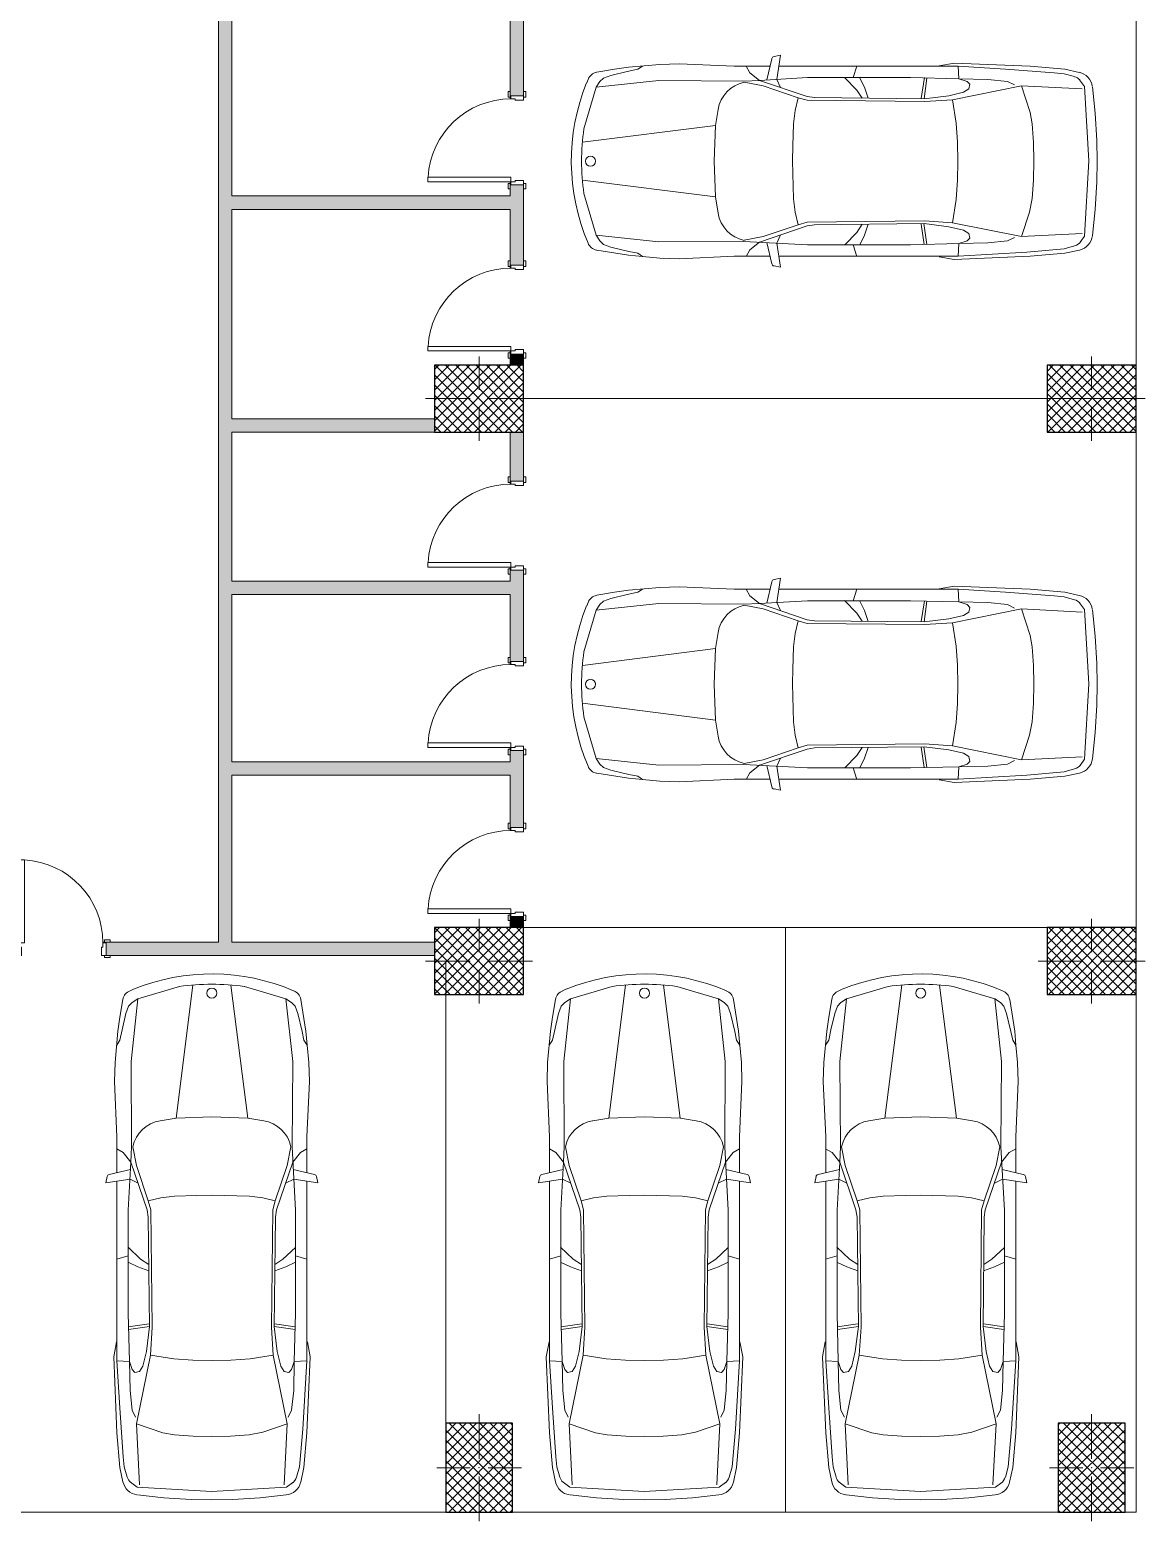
# Model space of a CAD drawing. Header units: millimetres. Extents: x 533892 to 593342, y -930649 to -888599.
# Drawn here: x 562732 to 572746, y -910620 to -897228 of the extents above; entities that cross this region are included whole.
import ezdxf

# ---------------------------------------------------------------- set-up
doc = ezdxf.new("R2010")
doc.units = ezdxf.units.MM
doc.header["$MEASUREMENT"] = 0
for name, color, linetype, lineweight, true_color in [('aaa mobilje_Pen_No__61', 251, 'Continuous', 20, 0x6a6a6a), ('ARCHICAD Doors_Pen_No__61', 251, 'Continuous', 20, 0x6a6a6a), ('Drawing & Figure_Pen_No__90', 132, 'Continuous', 20, 0x00bfbf), ('Structural - Bearing_Pen_No__48', 14, 'Continuous', 25, 0xa80f02)]:
    doc.layers.add(name, color=color, linetype=linetype, lineweight=lineweight, true_color=true_color)
doc.layers.add('Structural - Bearing', color=7, linetype='Continuous')
doc.layers.add('Structural - Bearing_Pen_No__1', color=7, linetype='Continuous', lineweight=13)
doc.layers.add('Structural - Bearing_Pen_No__2', color=8, linetype='Continuous', lineweight=15)
pattern_1 = [(45, (0, 0), (-45.961939, 45.961939), []), (135, (0, 0), (45.961939, 45.961939), [])]

# ---------------------------------------------------------------- blocks, each defined once
blk = doc.blocks.new('D1 14')
at = {"layer": 'ARCHICAD Doors_Pen_No__61', "color": 251, "linetype": 'Continuous', "lineweight": 20, "true_color": 0x6a6a6a}
for p, q in [((372, 744), (332, 744)), ((332, 744), (332, 0)), ((372, 0), (372, 744)), ((-387, 24), (-437, 24)), ((-437, 24), (-437, 5)), ((-437, 5), (-387, 5)), ((-400, 5), (-437, 5)), ((-375, 5), (-400, 5)), ((-400, 5), (-400, 0)), ((-400, 0), (-400, 5)), ((-400, 0), (-375, 0)), ((-372, 0), (-400, 0)), ((-400, 0), (-400, -115)), ((-400, -115), (-400, 0)), ((-387, 5), (-387, 24)), ((-375, 0), (-375, 5)), ((-372, -40), (-372, 0)), ((332, 0), (372, 0)), ((400, 0), (372, 0)), ((372, 0), (372, -40)), ((400, 5), (375, 5)), ((375, 5), (375, 0)), ((375, 0), (400, 0)), ((437, 24), (387, 24)), ((387, 24), (387, 5)), ((387, 5), (437, 5)), ((400, 0), (400, 5)), ((400, 0), (400, 5)), ((400, 5), (437, 5)), ((400, -115), (400, 0)), ((400, -115), (400, 0)), ((437, 5), (437, 24)), ((-387, -115), (-437, -115)), ((-437, -115), (-437, -134)), ((-400, -115), (-437, -115)), ((-400, -115), (-360, -115)), ((-387, -134), (-387, -115)), ((-360, -40), (-372, -40)), ((-360, -115), (-360, -40)), ((372, -40), (360, -40)), ((360, -40), (360, -115)), ((360, -115), (400, -115)), ((437, -115), (387, -115)), ((387, -115), (387, -134)), ((400, -115), (437, -115)), ((437, -134), (437, -115)), ((-437, -134), (-387, -134)), ((387, -134), (437, -134))]:
    blk.add_line(p, q, dxfattribs=at)
blk.add_arc((372, 0), 744, 93.0819, 180, dxfattribs=at)
blk = doc.blocks.new('Wall_19', base_point=(562516, -905540))
at = {"layer": 'Structural - Bearing_Pen_No__2', "linetype": 'Continuous', "lineweight": 15}
for points in [[(562516, -905420), (562516, -905540), (562616, -905540), (562616, -905425), (562616, -905420)], [(563416, -905425), (563416, -905540), (566366, -905540), (566366, -905420), (563416, -905420)]]:
    blk.add_hatch(color=8, dxfattribs=at).paths.add_polyline_path(points)
at = {"layer": 'Structural - Bearing_Pen_No__1', "color": 7, "linetype": 'Continuous', "lineweight": 13}
for p, q in [((562616, -905420), (562579, -905420)), ((562616, -905425), (562616, -905420)), ((563416, -905420), (563453, -905420)), ((563416, -905425), (563416, -905420)), ((562616, -905540), (562579, -905540)), ((562616, -905540), (562616, -905425)), ((563416, -905540), (563416, -905425)), ((563416, -905540), (563453, -905540))]:
    blk.add_line(p, q, dxfattribs=at)
at = {"layer": 'Structural - Bearing_Pen_No__1', "color": 7, "linetype": 'Continuous', "lineweight": 13, "flags": 128}
for points in [[(562616, -905420), (562516, -905420)], [(562516, -905420), (562516, -905540)], [(564426, -905420), (563416, -905420)], [(566366, -905420), (564546, -905420)], [(567166, -905540), (567166, -905420)], [(562516, -905540), (562616, -905540)], [(563416, -905540), (566366, -905540)]]:
    blk.add_lwpolyline(points, dxfattribs=at)
at = {"layer": 'ARCHICAD Doors_Pen_No__61', "color": 251, "linetype": 'Continuous', "lineweight": 20, "true_color": 0x6a6a6a, "xscale": -1, "zscale": 1000}
blk.add_blockref('D1 14', (563016, -905425), dxfattribs=at)
blk = doc.blocks.new('Wall_20', base_point=(567166, -905290))
at = {"layer": 'Structural - Bearing_Pen_No__2', "linetype": 'Continuous', "lineweight": 15}
for points in [[(567046, -896440), (567046, -897820), (567051, -897820), (567166, -897820), (567166, -896440)], [(567046, -899340), (567051, -899340), (567166, -899340), (567166, -898620), (567051, -898620), (567046, -898620)], [(567046, -900240), (567166, -900240), (567166, -900140), (567051, -900140), (567046, -900140)], [(567046, -900840), (567046, -901280), (567051, -901280), (567166, -901280), (567166, -900840)], [(567046, -902900), (567051, -902900), (567166, -902900), (567166, -902080), (567051, -902080), (567046, -902080)], [(567046, -904390), (567051, -904390), (567166, -904390), (567166, -903700), (567051, -903700), (567046, -903700)], [(567046, -905290), (567166, -905290), (567166, -905190), (567051, -905190), (567046, -905190)]]:
    blk.add_hatch(color=8, dxfattribs=at).paths.add_polyline_path(points)
at = {"layer": 'Structural - Bearing_Pen_No__1', "color": 7, "linetype": 'Continuous', "lineweight": 13}
for p, q in [((567046, -897820), (567046, -897783)), ((567166, -897820), (567166, -897783)), ((567051, -897820), (567046, -897820)), ((567166, -897820), (567051, -897820)), ((567046, -898620), (567046, -898657)), ((567051, -898620), (567046, -898620)), ((567166, -898620), (567051, -898620)), ((567166, -898620), (567166, -898657)), ((567046, -899340), (567046, -899303)), ((567051, -899340), (567046, -899340)), ((567166, -899340), (567051, -899340)), ((567166, -899340), (567166, -899303)), ((567046, -900140), (567046, -900177)), ((567051, -900140), (567046, -900140)), ((567166, -900140), (567051, -900140)), ((567166, -900140), (567166, -900177)), ((567046, -901280), (567046, -901243)), ((567166, -901280), (567166, -901243)), ((567051, -901280), (567046, -901280)), ((567166, -901280), (567051, -901280)), ((567046, -902080), (567046, -902117)), ((567051, -902080), (567046, -902080)), ((567166, -902080), (567051, -902080)), ((567166, -902080), (567166, -902117)), ((567046, -902900), (567046, -902863)), ((567166, -902900), (567166, -902863)), ((567051, -902900), (567046, -902900)), ((567166, -902900), (567051, -902900)), ((567046, -903700), (567046, -903737)), ((567051, -903700), (567046, -903700)), ((567166, -903700), (567051, -903700)), ((567166, -903700), (567166, -903737)), ((567046, -904390), (567046, -904353)), ((567051, -904390), (567046, -904390)), ((567166, -904390), (567051, -904390)), ((567166, -904390), (567166, -904353)), ((567046, -905190), (567046, -905227)), ((567051, -905190), (567046, -905190)), ((567166, -905190), (567051, -905190)), ((567166, -905190), (567166, -905227))]:
    blk.add_line(p, q, dxfattribs=at)
at = {"layer": 'Structural - Bearing_Pen_No__1', "color": 7, "linetype": 'Continuous', "lineweight": 13, "flags": 128}
for points in [[(567046, -896440), (567046, -897820)], [(567166, -897820), (567166, -896440)], [(567046, -898620), (567046, -898720)], [(567166, -899340), (567166, -898620)], [(567046, -898840), (567046, -899340)], [(567046, -900140), (567046, -900240)], [(567166, -901280), (567166, -900140)], [(567046, -900840), (567046, -901280)], [(567046, -902080), (567046, -902180)], [(567166, -902900), (567166, -902080)], [(567046, -902300), (567046, -902900)], [(567046, -903700), (567046, -903800)], [(567166, -904390), (567166, -903700)], [(567046, -903920), (567046, -904390)], [(567046, -905190), (567046, -905290)], [(567166, -905290), (567166, -905190)]]:
    blk.add_lwpolyline(points, dxfattribs=at)
at = {"layer": 'ARCHICAD Doors_Pen_No__61', "color": 251, "linetype": 'Continuous', "lineweight": 20, "true_color": 0x6a6a6a, "xscale": -1, "zscale": 1000, "rotation": 90}
for p in [(567051, -898220), (567051, -899740), (567051, -901680), (567051, -903300), (567051, -904790)]:
    blk.add_blockref('D1 14', p, dxfattribs=at)
blk = doc.blocks.new('Wall_22', base_point=(564546, -905540))
at = {"layer": 'Structural - Bearing_Pen_No__2', "linetype": 'Continuous', "lineweight": 15}
blk.add_hatch(color=8, dxfattribs=at).paths.add_polyline_path([(564546, -905420), (564546, -896440), (564426, -896440), (564426, -905420)])
at = {"layer": 'Structural - Bearing_Pen_No__1', "color": 7, "linetype": 'Continuous', "lineweight": 13, "flags": 128}
for points in [[(564546, -896440), (564426, -896440)], [(564426, -896440), (564426, -905420)], [(564546, -898720), (564546, -896440)], [(564546, -900720), (564546, -898840)], [(564546, -902180), (564546, -900840)], [(564546, -903800), (564546, -902300)], [(564546, -905420), (564546, -903920)]]:
    blk.add_lwpolyline(points, dxfattribs=at)
blk = doc.blocks.new('Wall_23', base_point=(564546, -903920))
at = {"layer": 'Structural - Bearing_Pen_No__2', "linetype": 'Continuous', "lineweight": 15}
blk.add_hatch(color=8, dxfattribs=at).paths.add_polyline_path([(564546, -903920), (567046, -903920), (567046, -903800), (564546, -903800)])
at = {"layer": 'Structural - Bearing_Pen_No__1', "color": 7, "linetype": 'Continuous', "lineweight": 13, "flags": 128}
for points in [[(567046, -903800), (564546, -903800)], [(564546, -903920), (567046, -903920)]]:
    blk.add_lwpolyline(points, dxfattribs=at)
blk = doc.blocks.new('Wall_24', base_point=(564546, -902300))
at = {"layer": 'Structural - Bearing_Pen_No__2', "linetype": 'Continuous', "lineweight": 15}
blk.add_hatch(color=8, dxfattribs=at).paths.add_polyline_path([(564546, -902300), (567046, -902300), (567046, -902180), (564546, -902180)])
at = {"layer": 'Structural - Bearing_Pen_No__1', "color": 7, "linetype": 'Continuous', "lineweight": 13, "flags": 128}
for points in [[(567046, -902180), (564546, -902180)], [(564546, -902300), (567046, -902300)]]:
    blk.add_lwpolyline(points, dxfattribs=at)
blk = doc.blocks.new('Wall_25', base_point=(564546, -900840))
at = {"layer": 'Structural - Bearing_Pen_No__2', "linetype": 'Continuous', "lineweight": 15}
blk.add_hatch(color=8, dxfattribs=at).paths.add_polyline_path([(566366, -900840), (566366, -900720), (564546, -900720), (564546, -900840)])
at = {"layer": 'Structural - Bearing_Pen_No__1', "color": 7, "linetype": 'Continuous', "lineweight": 13, "flags": 128}
for points in [[(566366, -900720), (564546, -900720)], [(564546, -900840), (567046, -900840)]]:
    blk.add_lwpolyline(points, dxfattribs=at)
blk = doc.blocks.new('Wall_26', base_point=(564546, -898840))
at = {"layer": 'Structural - Bearing_Pen_No__2', "linetype": 'Continuous', "lineweight": 15}
blk.add_hatch(color=8, dxfattribs=at).paths.add_polyline_path([(564546, -898840), (567046, -898840), (567046, -898720), (564546, -898720)])
at = {"layer": 'Structural - Bearing_Pen_No__1', "color": 7, "linetype": 'Continuous', "lineweight": 13, "flags": 128}
for points in [[(567046, -898720), (564546, -898720)], [(564546, -898840), (567046, -898840)]]:
    blk.add_lwpolyline(points, dxfattribs=at)
blk = doc.blocks.new('Column_20', base_point=(566766, -905590))
at = {"layer": 'Structural - Bearing', "linetype": 'Continuous', "lineweight": 0, "true_color": 0x000000}
h = blk.add_hatch(dxfattribs=at)
h.set_pattern_fill('CONCRETE_BLOCK', color=18, style=0, pattern_type=2)
h.set_pattern_definition(pattern_1)
h.paths.add_polyline_path([(566366, -905890), (567166, -905890), (567166, -905290), (566366, -905290)])
at = {"layer": 'Structural - Bearing_Pen_No__1', "color": 7, "linetype": 'Continuous', "lineweight": 13}
for p, q in [((566766, -905510), (566766, -905210)), ((566686, -905590), (566286, -905590)), ((566766, -905670), (566766, -905970)), ((566846, -905590), (567246, -905590))]:
    blk.add_line(p, q, dxfattribs=at)
blk.add_point((566766, -905590), dxfattribs=at)
at = {"layer": 'Structural - Bearing_Pen_No__48', "color": 14, "linetype": 'Continuous', "lineweight": 25, "true_color": 0xa80f02, "flags": 128}
blk.add_lwpolyline([(566366, -905890), (567166, -905890), (567166, -905290), (566366, -905290)], close=True, dxfattribs=at)
blk = doc.blocks.new('Column_21', base_point=(572266, -905590))
at = {"layer": 'Structural - Bearing', "linetype": 'Continuous', "lineweight": 0, "true_color": 0x000000}
h = blk.add_hatch(dxfattribs=at)
h.set_pattern_fill('CONCRETE_BLOCK', color=18, style=0, pattern_type=2)
h.set_pattern_definition(pattern_1)
h.paths.add_polyline_path([(571866, -905890), (572666, -905890), (572666, -905290), (571866, -905290)])
at = {"layer": 'Structural - Bearing_Pen_No__1', "color": 7, "linetype": 'Continuous', "lineweight": 13}
for p, q in [((572266, -905510), (572266, -905210)), ((572186, -905590), (571786, -905590)), ((572266, -905670), (572266, -905970)), ((572346, -905590), (572746, -905590))]:
    blk.add_line(p, q, dxfattribs=at)
blk.add_point((572266, -905590), dxfattribs=at)
at = {"layer": 'Structural - Bearing_Pen_No__48', "color": 14, "linetype": 'Continuous', "lineweight": 25, "true_color": 0xa80f02, "flags": 128}
blk.add_lwpolyline([(571866, -905890), (572666, -905890), (572666, -905290), (571866, -905290)], close=True, dxfattribs=at)
blk = doc.blocks.new('Column_32', base_point=(572266, -910140))
at = {"layer": 'Structural - Bearing', "linetype": 'Continuous', "lineweight": 0, "true_color": 0x000000}
h = blk.add_hatch(dxfattribs=at)
h.set_pattern_fill('CONCRETE_BLOCK', color=18, style=0, pattern_type=2)
h.set_pattern_definition(pattern_1)
h.paths.add_polyline_path([(571966, -910540), (572566, -910540), (572566, -909740), (571966, -909740)])
at = {"layer": 'Structural - Bearing_Pen_No__1', "color": 7, "linetype": 'Continuous', "lineweight": 13}
for p, q in [((572266, -910060), (572266, -909660)), ((572186, -910140), (571886, -910140)), ((572266, -910220), (572266, -910620)), ((572346, -910140), (572646, -910140))]:
    blk.add_line(p, q, dxfattribs=at)
blk.add_point((572266, -910140), dxfattribs=at)
at = {"layer": 'Structural - Bearing_Pen_No__48', "color": 14, "linetype": 'Continuous', "lineweight": 25, "true_color": 0xa80f02, "flags": 128}
blk.add_lwpolyline([(571966, -910540), (572566, -910540), (572566, -909740), (571966, -909740)], close=True, dxfattribs=at)
blk = doc.blocks.new('Column_38', base_point=(566766, -910140))
at = {"layer": 'Structural - Bearing', "linetype": 'Continuous', "lineweight": 0, "true_color": 0x000000}
h = blk.add_hatch(dxfattribs=at)
h.set_pattern_fill('CONCRETE_BLOCK', color=18, style=0, pattern_type=2)
h.set_pattern_definition(pattern_1)
h.paths.add_polyline_path([(566466, -910540), (567066, -910540), (567066, -909740), (566466, -909740)])
at = {"layer": 'Structural - Bearing_Pen_No__1', "color": 7, "linetype": 'Continuous', "lineweight": 13}
for p, q in [((566766, -910060), (566766, -909660)), ((566686, -910140), (566386, -910140)), ((566766, -910220), (566766, -910620)), ((566846, -910140), (567146, -910140))]:
    blk.add_line(p, q, dxfattribs=at)
blk.add_point((566766, -910140), dxfattribs=at)
at = {"layer": 'Structural - Bearing_Pen_No__48', "color": 14, "linetype": 'Continuous', "lineweight": 25, "true_color": 0xa80f02, "flags": 128}
blk.add_lwpolyline([(566466, -910540), (567066, -910540), (567066, -909740), (566466, -909740)], close=True, dxfattribs=at)
blk = doc.blocks.new('Column_43', base_point=(572266, -900540))
at = {"layer": 'Structural - Bearing', "linetype": 'Continuous', "lineweight": 0, "true_color": 0x000000}
h = blk.add_hatch(dxfattribs=at)
h.set_pattern_fill('CONCRETE_BLOCK', color=18, style=0, pattern_type=2)
h.set_pattern_definition(pattern_1)
h.paths.add_polyline_path([(571866, -900840), (572666, -900840), (572666, -900240), (571866, -900240)])
at = {"layer": 'Structural - Bearing_Pen_No__1', "color": 7, "linetype": 'Continuous', "lineweight": 13}
for p, q in [((572266, -900460), (572266, -900160)), ((572186, -900540), (571786, -900540)), ((572346, -900540), (572746, -900540)), ((572266, -900620), (572266, -900920))]:
    blk.add_line(p, q, dxfattribs=at)
blk.add_point((572266, -900540), dxfattribs=at)
at = {"layer": 'Structural - Bearing_Pen_No__48', "color": 14, "linetype": 'Continuous', "lineweight": 25, "true_color": 0xa80f02, "flags": 128}
blk.add_lwpolyline([(571866, -900840), (572666, -900840), (572666, -900240), (571866, -900240)], close=True, dxfattribs=at)
blk = doc.blocks.new('Column_49', base_point=(566766, -900540))
at = {"layer": 'Structural - Bearing', "linetype": 'Continuous', "lineweight": 0, "true_color": 0x000000}
h = blk.add_hatch(dxfattribs=at)
h.set_pattern_fill('CONCRETE_BLOCK', color=18, style=0, pattern_type=2)
h.set_pattern_definition(pattern_1)
h.paths.add_polyline_path([(566366, -900840), (567166, -900840), (567166, -900240), (566366, -900240)])
at = {"layer": 'Structural - Bearing_Pen_No__1', "color": 7, "linetype": 'Continuous', "lineweight": 13}
for p, q in [((566766, -900460), (566766, -900160)), ((566686, -900540), (566286, -900540)), ((566846, -900540), (567246, -900540)), ((566766, -900620), (566766, -900920))]:
    blk.add_line(p, q, dxfattribs=at)
blk.add_point((566766, -900540), dxfattribs=at)
at = {"layer": 'Structural - Bearing_Pen_No__48', "color": 14, "linetype": 'Continuous', "lineweight": 25, "true_color": 0xa80f02, "flags": 128}
blk.add_lwpolyline([(566366, -900840), (567166, -900840), (567166, -900240), (566366, -900240)], close=True, dxfattribs=at)

msp = doc.modelspace()

# ---------------------------------------------------------------- linework, layer by layer
at = {"layer": 'aaa mobilje_Pen_No__61', "color": 251, "linetype": 'Continuous', "lineweight": 20, "true_color": 0x6a6a6a}
for p, q in [((569395, -897487), (569350, -897678)), ((569414, -897468), (569471, -897456)), ((569471, -897456), (569438, -897673)), ((567822, -897609), (567983, -897582)), ((567882, -897661), (567948, -897637)), ((567948, -897637), (568096, -897602)), ((567983, -897582), (568108, -897564)), ((568096, -897602), (568190, -897582)), ((568108, -897564), (568388, -897539)), ((568190, -897582), (568233, -897554)), ((568388, -897539), (568561, -897533)), ((568561, -897533), (569057, -897555)), ((569057, -897555), (569379, -897555)), ((569196, -897613), (569163, -897554)), ((569284, -897682), (569196, -897613)), ((571067, -897555), (569456, -897555)), ((570156, -897554), (570125, -897657)), ((570896, -897551), (571031, -897526)), ((571031, -897526), (571714, -897555)), ((571067, -897555), (571074, -897668)), ((571067, -897555), (571491, -897582)), ((571491, -897582), (571930, -897613)), ((571714, -897555), (572025, -897582)), ((571930, -897613), (572019, -897622)), ((572019, -897622), (572112, -897648)), ((572025, -897582), (572154, -897610)), ((567707, -898117), (567818, -897743)), ((567732, -897704), (567745, -897674)), ((567818, -897743), (568380, -897683)), ((567818, -897743), (567849, -897692)), ((567849, -897692), (567882, -897661)), ((568380, -897683), (569144, -897688)), ((569144, -897688), (569284, -897682)), ((569315, -897731), (569145, -897698)), ((569284, -897682), (569715, -897657)), ((569711, -897828), (569284, -897682)), ((569630, -897838), (569315, -897731)), ((569438, -897673), (569473, -897746)), ((569715, -897657), (570638, -897657)), ((570047, -897655), (570156, -897769)), ((570156, -897769), (570204, -897842)), ((570225, -897744), (570182, -897655)), ((570260, -897843), (570225, -897744)), ((570638, -897657), (571074, -897668)), ((570764, -897657), (570736, -897845)), ((570761, -897848), (570787, -897661)), ((571635, -897731), (571017, -897856)), ((571074, -897668), (571335, -897674)), ((571074, -897668), (571147, -897692)), ((571164, -897759), (571115, -897789)), ((571147, -897692), (571173, -897717)), ((571173, -897717), (571164, -897759)), ((571335, -897674), (571510, -897692)), ((571573, -897723), (571510, -897692)), ((572182, -897759), (571635, -897731)), ((571715, -897969), (571635, -897731)), ((572158, -897677), (572201, -897737)), ((572201, -897737), (572241, -898405)), ((572272, -897740), (572298, -897976)), ((569603, -897951), (569630, -897838)), ((569712, -897861), (569630, -897838)), ((569778, -897837), (569711, -897828)), ((570766, -897872), (569712, -897861)), ((570761, -897848), (569778, -897837)), ((570984, -897820), (570761, -897848)), ((571017, -897856), (570766, -897872)), ((571115, -897789), (570984, -897820)), ((571017, -897856), (571050, -898065)), ((568912, -897943), (568888, -898087)), ((569589, -898071), (569603, -897951)), ((571731, -898072), (571715, -897969)), ((572298, -897976), (572312, -898222)), ((568888, -898087), (567693, -898238)), ((568888, -898087), (568878, -898408)), ((569582, -898271), (569589, -898071)), ((571050, -898065), (571062, -898237)), ((571745, -898239), (571731, -898072)), ((569579, -898404), (569582, -898271)), ((571062, -898237), (571064, -898411)), ((571747, -898405), (571745, -898239)), ((572312, -898222), (572316, -898408)), ((567594, -898408), (567594, -898408)), ((568878, -898408), (568888, -898729)), ((569589, -898745), (569579, -898404)), ((571064, -898411), (571062, -898579)), ((571745, -898577), (571747, -898405)), ((572241, -898405), (572201, -899080)), ((572316, -898408), (572312, -898594)), ((567693, -898578), (568888, -898729)), ((571062, -898579), (571050, -898751)), ((571731, -898744), (571745, -898577)), ((567818, -899073), (567707, -898699)), ((572312, -898594), (572298, -898840)), ((568888, -898729), (568911, -898874)), ((569603, -898866), (569589, -898745)), ((571050, -898751), (571017, -898960)), ((571708, -898866), (571731, -898744)), ((572298, -898840), (572272, -899076)), ((569711, -898989), (569284, -899135)), ((569315, -899085), (569630, -898978)), ((569630, -898978), (569603, -898866)), ((569630, -898978), (569712, -898955)), ((569778, -898979), (569711, -898989)), ((569712, -898955), (570766, -898944)), ((570761, -898968), (569778, -898979)), ((570156, -899047), (570204, -898974)), ((570260, -898974), (570225, -899072)), ((570763, -899156), (570736, -898972)), ((570759, -898968), (570787, -899155)), ((570984, -898996), (570761, -898968)), ((570766, -898944), (571017, -898960)), ((571017, -898960), (571635, -899085)), ((571635, -899085), (571708, -898866)), ((568380, -899133), (567818, -899073)), ((567849, -899124), (567818, -899073)), ((567882, -899155), (567849, -899124)), ((569145, -899118), (569315, -899085)), ((569438, -899143), (569473, -899070)), ((570049, -899159), (570156, -899047)), ((570225, -899072), (570183, -899159)), ((571115, -899027), (570984, -898996)), ((571074, -899148), (571147, -899124)), ((571164, -899057), (571115, -899027)), ((571147, -899124), (571173, -899100)), ((571173, -899100), (571164, -899057)), ((571510, -899124), (571335, -899142)), ((571573, -899093), (571510, -899124)), ((571635, -899085), (572182, -899058)), ((572201, -899080), (572162, -899136)), ((568108, -899252), (567822, -899207)), ((567948, -899179), (567882, -899155)), ((568110, -899218), (567948, -899179)), ((568233, -899263), (568108, -899252)), ((568190, -899234), (568110, -899218)), ((568233, -899263), (568190, -899234)), ((569144, -899128), (568380, -899133)), ((569715, -899159), (569144, -899128)), ((569196, -899203), (569163, -899262)), ((569284, -899135), (569196, -899203)), ((569395, -899330), (569350, -899138)), ((569471, -899360), (569438, -899143)), ((570638, -899159), (569715, -899159)), ((570156, -899262), (570125, -899159)), ((571074, -899148), (570638, -899159)), ((571067, -899261), (571074, -899148)), ((571683, -899224), (571067, -899261)), ((571335, -899142), (571074, -899148)), ((572019, -899194), (571683, -899224)), ((572025, -899234), (571714, -899261)), ((572112, -899168), (572019, -899194)), ((572158, -899206), (572025, -899234)), ((568388, -899278), (568233, -899263)), ((568561, -899283), (568388, -899278)), ((569057, -899261), (568561, -899283)), ((569057, -899261), (569379, -899261)), ((569414, -899348), (569471, -899360)), ((571067, -899261), (569456, -899261)), ((571031, -899290), (570896, -899265)), ((571714, -899261), (571031, -899290)), ((569395, -902184), (569350, -902375)), ((569414, -902165), (569471, -902153)), ((569471, -902153), (569438, -902370)), ((567822, -902306), (567983, -902279)), ((567882, -902358), (567948, -902334)), ((567948, -902334), (568096, -902299)), ((567983, -902279), (568108, -902261)), ((568096, -902299), (568190, -902279)), ((568108, -902261), (568388, -902236)), ((568190, -902279), (568233, -902251)), ((568388, -902236), (568561, -902230)), ((568561, -902230), (569057, -902252)), ((569057, -902252), (569379, -902252)), ((569196, -902310), (569163, -902251)), ((569284, -902379), (569196, -902310)), ((571067, -902252), (569456, -902252)), ((570156, -902251), (570125, -902354)), ((570896, -902248), (571031, -902223)), ((571031, -902223), (571714, -902252)), ((571067, -902252), (571074, -902365)), ((571067, -902252), (571491, -902279)), ((571491, -902279), (571930, -902310)), ((571714, -902252), (572025, -902279)), ((571930, -902310), (572019, -902319)), ((572019, -902319), (572112, -902345)), ((572025, -902279), (572154, -902307)), ((567707, -902814), (567818, -902440)), ((567732, -902401), (567745, -902371)), ((567818, -902440), (568380, -902380)), ((567818, -902440), (567849, -902389)), ((567849, -902389), (567882, -902358)), ((568380, -902380), (569144, -902385)), ((569144, -902385), (569284, -902379)), ((569315, -902428), (569145, -902395)), ((569284, -902379), (569715, -902354)), ((569711, -902525), (569284, -902379)), ((569630, -902535), (569315, -902428)), ((569438, -902370), (569473, -902443)), ((569715, -902354), (570638, -902354)), ((570047, -902352), (570156, -902466)), ((570156, -902466), (570204, -902539)), ((570225, -902441), (570182, -902352)), ((570260, -902540), (570225, -902441)), ((570638, -902354), (571074, -902365)), ((570764, -902354), (570736, -902542)), ((570761, -902545), (570787, -902358)), ((571635, -902428), (571017, -902553)), ((571074, -902365), (571335, -902371)), ((571074, -902365), (571147, -902389)), ((571164, -902456), (571115, -902486)), ((571147, -902389), (571173, -902414)), ((571173, -902414), (571164, -902456)), ((571335, -902371), (571510, -902389)), ((571573, -902420), (571510, -902389)), ((572182, -902456), (571635, -902428)), ((571715, -902666), (571635, -902428)), ((572158, -902374), (572201, -902434)), ((572201, -902434), (572241, -903102)), ((572272, -902437), (572298, -902673)), ((569603, -902648), (569630, -902535)), ((569712, -902558), (569630, -902535)), ((569778, -902534), (569711, -902525)), ((570766, -902569), (569712, -902558)), ((570761, -902545), (569778, -902534)), ((570984, -902517), (570761, -902545)), ((571017, -902553), (570766, -902569)), ((571115, -902486), (570984, -902517)), ((571017, -902553), (571050, -902762)), ((568912, -902640), (568888, -902784)), ((569589, -902768), (569603, -902648)), ((571731, -902769), (571715, -902666)), ((572298, -902673), (572312, -902919)), ((568888, -902784), (567693, -902935)), ((568888, -902784), (568878, -903105)), ((569582, -902968), (569589, -902768)), ((571050, -902762), (571062, -902934)), ((571745, -902936), (571731, -902769)), ((569579, -903101), (569582, -902968)), ((571062, -902934), (571064, -903108)), ((571747, -903102), (571745, -902936)), ((572312, -902919), (572316, -903105)), ((567594, -903105), (567594, -903105)), ((568878, -903105), (568888, -903426)), ((569589, -903442), (569579, -903101)), ((571064, -903108), (571062, -903276)), ((571745, -903274), (571747, -903102)), ((572241, -903102), (572201, -903777)), ((572316, -903105), (572312, -903291)), ((567693, -903275), (568888, -903426)), ((571062, -903276), (571050, -903448)), ((571731, -903441), (571745, -903274)), ((567818, -903770), (567707, -903396)), ((572312, -903291), (572298, -903537)), ((568888, -903426), (568911, -903571)), ((569603, -903563), (569589, -903442)), ((571050, -903448), (571017, -903657)), ((571708, -903563), (571731, -903441)), ((572298, -903537), (572272, -903773)), ((569315, -903782), (569630, -903675)), ((569630, -903675), (569603, -903563)), ((569630, -903675), (569712, -903652)), ((569778, -903676), (569711, -903686)), ((569712, -903652), (570766, -903641)), ((570761, -903665), (569778, -903676)), ((570156, -903744), (570204, -903671)), ((570260, -903671), (570225, -903769)), ((570763, -903853), (570736, -903669)), ((570759, -903665), (570787, -903852)), ((570984, -903693), (570761, -903665)), ((570766, -903641), (571017, -903657)), ((571017, -903657), (571635, -903782)), ((571635, -903782), (571708, -903563)), ((568380, -903830), (567818, -903770)), ((567849, -903821), (567818, -903770)), ((569145, -903815), (569315, -903782)), ((569711, -903686), (569284, -903832)), ((569438, -903840), (569473, -903767)), ((570049, -903856), (570156, -903744)), ((570225, -903769), (570183, -903856)), ((571115, -903724), (570984, -903693)), ((571164, -903754), (571115, -903724)), ((571147, -903821), (571173, -903797)), ((571173, -903797), (571164, -903754)), ((571573, -903790), (571510, -903821)), ((571635, -903782), (572182, -903755)), ((572201, -903777), (572162, -903833)), ((568108, -903949), (567822, -903904)), ((567882, -903852), (567849, -903821)), ((567948, -903876), (567882, -903852)), ((568110, -903915), (567948, -903876)), ((568190, -903931), (568110, -903915)), ((568233, -903960), (568190, -903931)), ((569144, -903825), (568380, -903830)), ((569715, -903856), (569144, -903825)), ((569196, -903900), (569163, -903959)), ((569284, -903832), (569196, -903900)), ((569395, -904027), (569350, -903835)), ((569471, -904057), (569438, -903840)), ((570638, -903856), (569715, -903856)), ((570156, -903959), (570125, -903856)), ((571074, -903845), (570638, -903856)), ((571067, -903958), (571074, -903845)), ((571683, -903921), (571067, -903958)), ((571074, -903845), (571147, -903821)), ((571335, -903839), (571074, -903845)), ((571510, -903821), (571335, -903839)), ((572019, -903892), (571683, -903921)), ((572025, -903931), (571714, -903958)), ((572112, -903865), (572019, -903892)), ((572158, -903903), (572025, -903931)), ((568233, -903960), (568108, -903949)), ((568388, -903975), (568233, -903960)), ((568561, -903980), (568388, -903975)), ((569057, -903958), (568561, -903980)), ((569057, -903958), (569379, -903958)), ((569414, -904045), (569471, -904057)), ((571067, -903958), (569456, -903958)), ((571031, -903987), (570896, -903962)), ((571714, -903958), (571031, -903987)), ((564075, -905819), (563701, -905930)), ((564045, -907000), (564196, -905806)), ((564366, -905706), (564366, -905706)), ((564537, -905806), (564688, -907000)), ((565031, -905930), (564658, -905819)), ((567960, -905819), (567586, -905930)), ((567930, -907000), (568081, -905806)), ((568251, -905706), (568251, -905706)), ((568421, -905806), (568572, -907000)), ((568916, -905930), (568542, -905819)), ((570440, -905819), (570066, -905930)), ((570410, -907000), (570561, -905806)), ((570731, -905706), (570731, -905706)), ((570901, -905806), (571052, -907000)), ((571396, -905930), (571022, -905819)), ((563568, -905934), (563540, -906095)), ((563662, -905844), (563632, -905857)), ((563701, -905930), (563641, -906492)), ((563701, -905930), (563650, -905961)), ((565092, -906492), (565031, -905930)), ((565082, -905961), (565031, -905930)), ((565211, -906220), (565165, -905934)), ((567452, -905934), (567425, -906095)), ((567546, -905844), (567516, -905857)), ((567586, -905930), (567526, -906492)), ((567586, -905930), (567535, -905961)), ((568976, -906492), (568916, -905930)), ((568967, -905961), (568916, -905930)), ((569095, -906220), (569050, -905934)), ((569932, -905934), (569905, -906095)), ((570026, -905844), (569996, -905857)), ((570066, -905930), (570006, -906492)), ((570066, -905930), (570015, -905961)), ((571456, -906492), (571396, -905930)), ((571447, -905961), (571396, -905930)), ((571575, -906220), (571530, -905934)), ((563595, -906061), (563560, -906208)), ((563619, -905994), (563595, -906061)), ((563650, -905961), (563619, -905994)), ((565114, -905994), (565082, -905961)), ((565137, -906061), (565114, -905994)), ((565177, -906223), (565137, -906061)), ((567480, -906061), (567445, -906208)), ((567504, -905994), (567480, -906061)), ((567535, -905961), (567504, -905994)), ((568998, -905994), (568967, -905961)), ((569022, -906061), (568998, -905994)), ((569061, -906223), (569022, -906061)), ((569960, -906061), (569925, -906208)), ((569984, -905994), (569960, -906061)), ((570015, -905961), (569984, -905994)), ((571478, -905994), (571447, -905961)), ((571502, -906061), (571478, -905994)), ((571541, -906223), (571502, -906061)), ((563522, -906220), (563497, -906500)), ((563540, -906095), (563522, -906220)), ((563560, -906208), (563541, -906302)), ((565192, -906302), (565177, -906223)), ((565221, -906345), (565211, -906220)), ((567407, -906220), (567381, -906500)), ((567425, -906095), (567407, -906220)), ((567445, -906208), (567425, -906302)), ((569077, -906302), (569061, -906223)), ((569106, -906345), (569095, -906220)), ((569887, -906220), (569861, -906500)), ((569905, -906095), (569887, -906220)), ((569925, -906208), (569905, -906302)), ((571557, -906302), (571541, -906223)), ((571585, -906345), (571575, -906220)), ((563541, -906302), (563512, -906345)), ((565221, -906345), (565192, -906302)), ((565236, -906500), (565221, -906345)), ((567425, -906302), (567396, -906345)), ((569106, -906345), (569077, -906302)), ((569121, -906500), (569106, -906345)), ((569905, -906302), (569876, -906345)), ((571585, -906345), (571557, -906302)), ((571600, -906500), (571585, -906345)), ((563641, -906492), (563646, -907257)), ((565086, -907257), (565092, -906492)), ((567526, -906492), (567531, -907257)), ((568971, -907257), (568976, -906492)), ((570006, -906492), (570011, -907257)), ((571451, -907257), (571456, -906492)), ((563497, -906500), (563491, -906673)), ((565242, -906673), (565236, -906500)), ((567381, -906500), (567376, -906673)), ((569126, -906673), (569121, -906500)), ((569861, -906500), (569856, -906673)), ((571606, -906673), (571600, -906500)), ((563491, -906673), (563513, -907169)), ((565220, -907169), (565242, -906673)), ((567376, -906673), (567398, -907169)), ((569104, -907169), (569126, -906673)), ((569856, -906673), (569878, -907169)), ((571584, -907169), (571606, -906673)), ((563901, -907024), (564045, -907000)), ((564045, -907000), (564366, -906990)), ((564366, -906990), (564688, -907000)), ((564688, -907000), (564832, -907024)), ((567786, -907024), (567930, -907000)), ((567930, -907000), (568251, -906990)), ((568251, -906990), (568572, -907000)), ((568572, -907000), (568716, -907024)), ((570266, -907024), (570410, -907000)), ((570410, -907000), (570731, -906990)), ((570731, -906990), (571052, -907000)), ((571052, -907000), (571196, -907024)), ((563513, -907169), (563513, -907491)), ((563571, -907308), (563513, -907275)), ((563646, -907257), (563640, -907396)), ((563689, -907427), (563656, -907257)), ((565076, -907257), (565044, -907427)), ((565117, -907827), (565086, -907257)), ((565161, -907308), (565220, -907275)), ((565220, -907169), (565220, -907491)), ((567456, -907308), (567397, -907275)), ((567398, -907169), (567398, -907491)), ((567531, -907257), (567524, -907396)), ((567574, -907427), (567541, -907257)), ((568961, -907257), (568928, -907427)), ((569002, -907827), (568971, -907257)), ((569046, -907308), (569105, -907275)), ((569104, -907169), (569104, -907491)), ((569936, -907308), (569877, -907275)), ((569878, -907169), (569878, -907491)), ((570011, -907257), (570004, -907396)), ((570054, -907427), (570021, -907257)), ((571441, -907257), (571408, -907427)), ((571482, -907827), (571451, -907257)), ((571526, -907308), (571585, -907275)), ((571584, -907169), (571584, -907491)), ((563640, -907396), (563571, -907308)), ((563640, -907396), (563615, -907827)), ((563786, -907823), (563640, -907396)), ((563796, -907742), (563689, -907427)), ((565044, -907427), (564936, -907742)), ((564947, -907823), (565093, -907396)), ((565093, -907396), (565161, -907308)), ((567524, -907396), (567456, -907308)), ((567524, -907396), (567500, -907827)), ((567670, -907823), (567524, -907396)), ((567681, -907742), (567574, -907427)), ((568928, -907427), (568821, -907742)), ((568831, -907823), (568978, -907396)), ((568978, -907396), (569046, -907308)), ((570004, -907396), (569936, -907308)), ((570004, -907396), (569980, -907827)), ((570150, -907823), (570004, -907396)), ((570161, -907742), (570054, -907427)), ((571408, -907427), (571301, -907742)), ((571311, -907823), (571457, -907396)), ((571457, -907396), (571526, -907308)), ((563426, -907526), (563414, -907583)), ((563414, -907583), (563632, -907550)), ((563445, -907507), (563636, -907462)), ((563632, -907550), (563704, -907585)), ((565101, -907550), (565028, -907585)), ((565288, -907507), (565096, -907462)), ((565319, -907583), (565101, -907550)), ((565307, -907526), (565319, -907583)), ((567311, -907526), (567299, -907583)), ((567299, -907583), (567516, -907550)), ((567329, -907507), (567521, -907462)), ((567516, -907550), (567589, -907585)), ((568986, -907550), (568913, -907585)), ((569172, -907507), (568981, -907462)), ((569203, -907583), (568986, -907550)), ((569191, -907526), (569203, -907583)), ((569791, -907526), (569779, -907583)), ((569779, -907583), (569996, -907550)), ((569809, -907507), (570001, -907462)), ((569996, -907550), (570069, -907585)), ((571466, -907550), (571393, -907585)), ((571652, -907507), (571461, -907462)), ((571683, -907583), (571466, -907550)), ((571671, -907526), (571683, -907583)), ((563513, -909179), (563513, -907568)), ((564230, -907694), (564030, -907701)), ((564362, -907691), (564230, -907694)), ((564703, -907701), (564362, -907691)), ((565220, -909179), (565220, -907568)), ((567398, -909179), (567398, -907568)), ((568114, -907694), (567914, -907701)), ((568247, -907691), (568114, -907694)), ((568588, -907701), (568247, -907691)), ((569104, -909179), (569104, -907568)), ((569878, -909179), (569878, -907568)), ((570594, -907694), (570394, -907701)), ((570727, -907691), (570594, -907694)), ((571068, -907701), (570727, -907691)), ((571584, -909179), (571584, -907568)), ((563615, -907827), (563615, -908751)), ((563796, -907890), (563786, -907823)), ((563909, -907715), (563796, -907742)), ((563819, -907824), (563796, -907742)), ((563831, -908879), (563819, -907824)), ((564030, -907701), (563909, -907715)), ((564824, -907715), (564703, -907701)), ((564936, -907742), (564824, -907715)), ((564914, -907824), (564902, -908879)), ((564936, -907742), (564914, -907824)), ((564937, -907890), (564947, -907823)), ((565117, -908751), (565117, -907827)), ((567500, -907827), (567500, -908751)), ((567680, -907890), (567670, -907823)), ((567794, -907715), (567681, -907742)), ((567704, -907824), (567681, -907742)), ((567715, -908879), (567704, -907824)), ((567914, -907701), (567794, -907715)), ((568708, -907715), (568588, -907701)), ((568821, -907742), (568708, -907715)), ((568798, -907824), (568787, -908879)), ((568821, -907742), (568798, -907824)), ((568822, -907890), (568831, -907823)), ((569002, -908751), (569002, -907827)), ((569980, -907827), (569980, -908751)), ((570160, -907890), (570150, -907823)), ((570273, -907715), (570161, -907742)), ((570184, -907824), (570161, -907742)), ((570195, -908879), (570184, -907824)), ((570394, -907701), (570273, -907715)), ((571188, -907715), (571068, -907701)), ((571301, -907742), (571188, -907715)), ((571278, -907824), (571267, -908879)), ((571301, -907742), (571278, -907824)), ((571302, -907890), (571311, -907823)), ((571482, -908751), (571482, -907827)), ((563806, -908873), (563796, -907890)), ((564926, -908873), (564937, -907890)), ((567691, -908873), (567680, -907890)), ((568811, -908873), (568822, -907890)), ((570171, -908873), (570160, -907890)), ((571291, -908873), (571302, -907890)), ((563614, -908159), (563727, -908268)), ((565117, -908161), (565005, -908268)), ((567498, -908159), (567612, -908268)), ((569002, -908161), (568890, -908268)), ((569978, -908159), (570092, -908268)), ((571482, -908161), (571370, -908268)), ((563512, -908268), (563615, -908237)), ((563702, -908337), (563614, -908294)), ((563801, -908373), (563702, -908337)), ((563727, -908268), (563800, -908316)), ((565005, -908268), (564932, -908316)), ((564932, -908373), (565031, -908337)), ((565031, -908337), (565117, -908295)), ((565220, -908268), (565117, -908237)), ((567397, -908268), (567500, -908237)), ((567587, -908337), (567498, -908294)), ((567686, -908373), (567587, -908337)), ((567612, -908268), (567685, -908316)), ((568816, -908373), (568915, -908337)), ((568890, -908268), (568817, -908316)), ((568915, -908337), (569002, -908295)), ((569105, -908268), (569002, -908237)), ((569877, -908268), (569980, -908237)), ((570067, -908337), (569978, -908294)), ((570165, -908373), (570067, -908337)), ((570092, -908268), (570165, -908316)), ((571296, -908373), (571395, -908337)), ((571370, -908268), (571297, -908316)), ((571395, -908337), (571482, -908295)), ((571585, -908268), (571482, -908237)), ((563615, -908751), (563626, -909186)), ((565106, -909186), (565117, -908751)), ((567500, -908751), (567511, -909186)), ((568991, -909186), (569002, -908751)), ((569980, -908751), (569991, -909186)), ((571471, -909186), (571482, -908751)), ((563616, -908876), (563803, -908848)), ((563806, -908873), (563619, -908899)), ((563779, -909096), (563806, -908873)), ((563815, -909130), (563831, -908879)), ((564902, -908879), (564918, -909130)), ((564926, -908872), (565114, -908899)), ((564954, -909096), (564926, -908873)), ((565114, -908875), (564930, -908848)), ((567500, -908876), (567688, -908848)), ((567691, -908873), (567504, -908899)), ((567663, -909096), (567691, -908873)), ((567699, -909130), (567715, -908879)), ((568787, -908879), (568803, -909130)), ((568811, -908872), (568998, -908899)), ((568839, -909096), (568811, -908873)), ((568999, -908875), (568814, -908848)), ((569980, -908876), (570167, -908848)), ((570171, -908873), (569984, -908899)), ((570143, -909096), (570171, -908873)), ((570179, -909130), (570195, -908879)), ((571267, -908879), (571283, -909130)), ((571291, -908872), (571478, -908899)), ((571319, -909096), (571291, -908873)), ((571479, -908875), (571294, -908848)), ((563509, -909009), (563485, -909143)), ((565248, -909143), (565224, -909009)), ((567394, -909009), (567369, -909143)), ((569133, -909143), (569108, -909009)), ((569874, -909009), (569849, -909143)), ((571613, -909143), (571588, -909009)), ((563485, -909143), (563513, -909826)), ((563689, -909747), (563815, -909130)), ((563747, -909227), (563779, -909096)), ((563815, -909130), (564024, -909162)), ((564024, -909162), (564195, -909174)), ((564538, -909174), (564709, -909162)), ((564709, -909162), (564918, -909130)), ((564918, -909130), (565043, -909747)), ((564986, -909227), (564954, -909096)), ((565220, -909826), (565248, -909143)), ((567369, -909143), (567398, -909826)), ((567574, -909747), (567699, -909130)), ((567632, -909227), (567663, -909096)), ((567699, -909130), (567908, -909162)), ((567908, -909162), (568080, -909174)), ((568422, -909174), (568594, -909162)), ((568594, -909162), (568803, -909130)), ((568803, -909130), (568928, -909747)), ((568870, -909227), (568839, -909096)), ((569104, -909826), (569133, -909143)), ((569849, -909143), (569878, -909826)), ((570054, -909747), (570179, -909130)), ((570112, -909227), (570143, -909096)), ((570179, -909130), (570388, -909162)), ((570388, -909162), (570560, -909174)), ((570902, -909174), (571074, -909162)), ((571074, -909162), (571283, -909130)), ((571283, -909130), (571408, -909747)), ((571350, -909227), (571319, -909096)), ((571584, -909826), (571613, -909143)), ((563513, -909179), (563626, -909186)), ((563513, -909179), (563540, -909603)), ((563626, -909186), (563632, -909447)), ((563626, -909186), (563651, -909259)), ((563651, -909259), (563675, -909285)), ((563675, -909285), (563718, -909276)), ((563718, -909276), (563747, -909227)), ((564195, -909174), (564370, -909176)), ((564370, -909176), (564538, -909174)), ((565015, -909276), (564986, -909227)), ((565058, -909285), (565015, -909276)), ((565082, -909259), (565058, -909285)), ((565106, -909186), (565082, -909259)), ((565101, -909447), (565106, -909186)), ((565220, -909179), (565106, -909186)), ((565182, -909795), (565220, -909179)), ((567398, -909179), (567511, -909186)), ((567398, -909179), (567425, -909603)), ((567511, -909186), (567517, -909447)), ((567511, -909186), (567535, -909259)), ((567535, -909259), (567559, -909285)), ((567559, -909285), (567602, -909276)), ((567602, -909276), (567632, -909227)), ((568080, -909174), (568254, -909176)), ((568254, -909176), (568422, -909174)), ((568900, -909276), (568870, -909227)), ((568943, -909285), (568900, -909276)), ((568967, -909259), (568943, -909285)), ((568991, -909186), (568967, -909259)), ((568985, -909447), (568991, -909186)), ((569104, -909179), (568991, -909186)), ((569067, -909795), (569104, -909179)), ((569878, -909179), (569991, -909186)), ((569878, -909179), (569905, -909603)), ((569991, -909186), (569997, -909447)), ((569991, -909186), (570015, -909259)), ((570015, -909259), (570039, -909285)), ((570039, -909285), (570082, -909276)), ((570082, -909276), (570112, -909227)), ((570560, -909174), (570734, -909176)), ((570734, -909176), (570902, -909174)), ((571380, -909276), (571350, -909227)), ((571422, -909285), (571380, -909276)), ((571447, -909259), (571422, -909285)), ((571471, -909186), (571447, -909259)), ((571465, -909447), (571471, -909186)), ((571584, -909179), (571471, -909186)), ((571546, -909795), (571584, -909179)), ((563632, -909447), (563651, -909622)), ((565082, -909622), (565101, -909447)), ((567517, -909447), (567535, -909622)), ((568967, -909622), (568985, -909447)), ((569997, -909447), (570015, -909622)), ((571447, -909622), (571465, -909447)), ((563540, -909603), (563571, -910043)), ((563682, -909685), (563651, -909622)), ((565051, -909685), (565082, -909622)), ((567425, -909603), (567456, -910043)), ((567566, -909685), (567535, -909622)), ((568936, -909685), (568967, -909622)), ((569905, -909603), (569935, -910043)), ((570046, -909685), (570015, -909622)), ((571416, -909685), (571447, -909622)), ((563513, -909826), (563540, -910137)), ((563717, -910294), (563689, -909747)), ((563927, -909827), (563689, -909747)), ((564031, -909844), (563927, -909827)), ((564825, -909820), (564702, -909844)), ((565043, -909747), (564825, -909820)), ((565043, -909747), (565016, -910294)), ((565153, -910131), (565182, -909795)), ((565192, -910137), (565220, -909826)), ((567398, -909826), (567425, -910137)), ((567601, -910294), (567574, -909747)), ((567812, -909827), (567574, -909747)), ((567915, -909844), (567812, -909827)), ((568709, -909820), (568587, -909844)), ((568928, -909747), (568709, -909820)), ((568928, -909747), (568900, -910294)), ((569037, -910131), (569067, -909795)), ((569077, -910137), (569104, -909826)), ((569878, -909826), (569905, -910137)), ((570081, -910294), (570054, -909747)), ((570292, -909827), (570054, -909747)), ((570395, -909844), (570292, -909827)), ((571189, -909820), (571067, -909844)), ((571408, -909747), (571189, -909820)), ((571408, -909747), (571380, -910294)), ((571517, -910131), (571546, -909795)), ((571557, -910137), (571584, -909826)), ((564198, -909857), (564031, -909844)), ((564363, -909859), (564198, -909857)), ((564535, -909857), (564363, -909859)), ((564702, -909844), (564535, -909857)), ((568082, -909857), (567915, -909844)), ((568248, -909859), (568082, -909857)), ((568420, -909857), (568248, -909859)), ((568587, -909844), (568420, -909857)), ((570562, -909857), (570395, -909844)), ((570727, -909859), (570562, -909857)), ((570900, -909857), (570727, -909859)), ((571067, -909844), (570900, -909857)), ((563571, -910043), (563580, -910131)), ((567456, -910043), (567465, -910131)), ((569935, -910043), (569944, -910131)), ((563540, -910137), (563568, -910267)), ((563580, -910131), (563607, -910224)), ((565126, -910225), (565153, -910131)), ((565164, -910271), (565192, -910137)), ((567425, -910137), (567452, -910267)), ((567465, -910131), (567491, -910224)), ((569011, -910225), (569037, -910131)), ((569049, -910271), (569077, -910137)), ((569905, -910137), (569932, -910267)), ((569944, -910131), (569971, -910224)), ((571491, -910225), (571517, -910131)), ((571528, -910271), (571557, -910137)), ((563635, -910271), (563695, -910313)), ((563695, -910313), (564364, -910353)), ((564364, -910353), (565038, -910313)), ((565038, -910313), (565094, -910274)), ((567520, -910271), (567580, -910313)), ((567580, -910313), (568248, -910353)), ((568248, -910353), (568922, -910313)), ((568922, -910313), (568978, -910274)), ((570000, -910271), (570059, -910313)), ((570059, -910313), (570728, -910353)), ((570728, -910353), (571402, -910313)), ((571402, -910313), (571458, -910274)), ((563698, -910384), (563934, -910410)), ((563934, -910410), (564181, -910424)), ((564181, -910424), (564366, -910429)), ((564366, -910429), (564552, -910424)), ((564552, -910424), (564799, -910410)), ((564799, -910410), (565034, -910384)), ((567583, -910384), (567819, -910410)), ((567819, -910410), (568065, -910424)), ((568065, -910424), (568251, -910429)), ((568251, -910429), (568437, -910424)), ((568437, -910424), (568683, -910410)), ((568683, -910410), (568919, -910384)), ((570063, -910384), (570299, -910410)), ((570299, -910410), (570545, -910424)), ((570545, -910424), (570731, -910429)), ((570731, -910429), (570917, -910424)), ((570917, -910424), (571163, -910410)), ((571163, -910410), (571399, -910384))]:
    msp.add_line(p, q, dxfattribs=at)
at = {"layer": 'aaa mobilje_Pen_No__61', "color": 251, "linetype": 'Continuous', "lineweight": 20, "true_color": 0x6a6a6a, "extrusion": (0, 0, -1)}
for centre, major_axis, start_param, end_param in [((569419, -897492), (-17.7, 17.7), 5.727305, 6.861623), ((567838, -897708), (-70.7, 70.7), 5.848587, 6.901698), ((572085, -897745), (70.7, 70.7), -0.506125, 0.043587), ((572123, -897756), (106, 106), -0.575715, 0.642137), ((569464, -898408), (-63, 1869), 4.342186, 5.13214), ((569209, -897993), (-213, 213), 5.664133, 6.854932), ((569730, -898408), (2043, 68), 3.032047, 3.318066), ((567766, -898408), (31.8, 31.8), 3.926991, 10.210176), ((569209, -898824), (213, 213), 2.569846, 3.760644), ((572123, -899060), (-106, 106), 2.463798, 3.689923), ((567838, -899108), (70.7, 70.7), 2.52308, 3.576193), ((572085, -899072), (70.9, 70.9), 1.391584, 2.076926), ((569419, -899324), (-17.7, 17.7), 4.133917, 5.268191), ((569419, -902189), (-17.7, 17.7), 5.727305, 6.861623), ((567838, -902405), (-70.7, 70.7), 5.848587, 6.901698), ((572123, -902453), (106, 106), -0.575715, 0.642137), ((569464, -903105), (-63, 1869), 4.342186, 5.13214), ((569209, -902690), (-213, 213), 5.664133, 6.854932), ((572085, -902442), (70.7, 70.7), -0.506125, 0.043587), ((569730, -903105), (2043, 68), 3.032047, 3.318066), ((567766, -903105), (31.8, 31.8), 3.926991, 10.210176), ((569209, -903521), (213, 213), 2.569846, 3.760644), ((572123, -903757), (-106, 106), 2.463798, 3.689923), ((567838, -903805), (70.7, 70.7), 2.52308, 3.576193), ((572085, -903769), (70.9, 70.9), 1.391584, 2.076926), ((569419, -904021), (-17.7, 17.7), 4.133917, 5.268191)]:
    msp.add_ellipse(centre, major_axis=major_axis, ratio=1, start_param=start_param, end_param=end_param, dxfattribs=at)
at = {"layer": 'aaa mobilje_Pen_No__61', "color": 251, "linetype": 'Continuous', "lineweight": 20, "true_color": 0x6a6a6a}
for centre, major_axis, start_param, end_param in [((564366, -907576), (-1869, 63), 4.342246, 5.132201), ((568251, -907576), (-1869, 63), 4.342246, 5.132201), ((570731, -907576), (-1869, 63), 4.342246, 5.132201), ((564366, -907842), (68, 2043), -0.109546, 0.176473), ((568251, -907842), (68, 2043), -0.109546, 0.176473), ((570731, -907842), (68, 2043), -0.109546, 0.176473), ((563666, -905951), (-70.7, 70.7), -0.434598, 0.618512), ((564366, -905878), (31.8, 31.8), 0.785398, 7.068583), ((565067, -905951), (70.7, 70.7), 5.664673, 6.717785), ((567551, -905951), (-70.7, 70.7), -0.434598, 0.618512), ((568251, -905878), (31.8, 31.8), 0.785398, 7.068583), ((568951, -905951), (70.7, 70.7), 5.664673, 6.717785), ((570031, -905951), (-70.7, 70.7), -0.434598, 0.618512), ((570731, -905878), (31.8, 31.8), 0.785398, 7.068583), ((571431, -905951), (70.7, 70.7), 5.664673, 6.717785), ((563951, -907321), (-213, 213), -0.619052, 0.571746), ((564782, -907321), (213, 213), 5.711438, 6.902237), ((567835, -907321), (-213, 213), -0.619052, 0.571746), ((568666, -907321), (213, 213), 5.711438, 6.902237), ((570315, -907321), (-213, 213), -0.619052, 0.571746), ((571146, -907321), (213, 213), 5.711438, 6.902237), ((563451, -907531), (-17.7, 17.7), -0.55588, 0.578437), ((565282, -907531), (-17.7, 17.7), 4.133917, 5.268191), ((567335, -907531), (-17.7, 17.7), -0.55588, 0.578437), ((569167, -907531), (-17.7, 17.7), 4.133917, 5.268191), ((569815, -907531), (-17.7, 17.7), -0.55588, 0.578437), ((571647, -907531), (-17.7, 17.7), 4.133917, 5.268191), ((563703, -910197), (70.7, 70.7), 2.635468, 3.18518), ((565030, -910197), (70.9, 70.9), 4.533177, 5.218518), ((567587, -910197), (70.7, 70.7), 2.635468, 3.18518), ((568914, -910197), (70.9, 70.9), 4.533177, 5.218518), ((570067, -910197), (70.7, 70.7), 2.635468, 3.18518), ((571394, -910197), (70.9, 70.9), 4.533177, 5.218518), ((563715, -910235), (106, 106), 2.565877, 3.78373), ((565018, -910235), (-106, 106), 2.463798, 3.689923), ((567599, -910235), (106, 106), 2.565877, 3.78373), ((568903, -910235), (-106, 106), 2.463798, 3.689923), ((570079, -910235), (106, 106), 2.565877, 3.78373), ((571383, -910235), (-106, 106), 2.463798, 3.689923)]:
    msp.add_ellipse(centre, major_axis=major_axis, ratio=1, start_param=start_param, end_param=end_param, dxfattribs=at)
at = {"layer": 'Drawing & Figure_Pen_No__90', "color": 132, "linetype": 'Continuous', "lineweight": 20, "true_color": 0x00bfbf}
for p, q in [((572666, -910540), (572666, -896440)), ((572666, -900540), (567166, -900540)), ((572666, -905290), (567166, -905290)), ((569516, -910540), (569516, -905290)), ((566466, -910540), (566466, -905590)), ((572666, -910540), (559166, -910540))]:
    msp.add_line(p, q, dxfattribs=at)

# ---------------------------------------------------------------- block references
at = {"layer": 'Structural - Bearing', "color": 7, "lineweight": 13}
for name, p in [('Wall_22', (564546, -905540)), ('Wall_20', (567166, -905290)), ('Wall_26', (564546, -898840)), ('Wall_25', (564546, -900840)), ('Wall_24', (564546, -902300)), ('Wall_23', (564546, -903920)), ('Wall_19', (562516, -905540))]:
    msp.add_blockref(name, p, dxfattribs=at)
at = {"layer": 'Structural - Bearing', "color": 14, "lineweight": 25, "true_color": 0xa80f02}
for name, p in [('Column_49', (566766, -900540)), ('Column_43', (572266, -900540)), ('Column_20', (566766, -905590)), ('Column_21', (572266, -905590)), ('Column_38', (566766, -910140)), ('Column_32', (572266, -910140))]:
    msp.add_blockref(name, p, dxfattribs=at)

doc.saveas('drawing.dxf')
